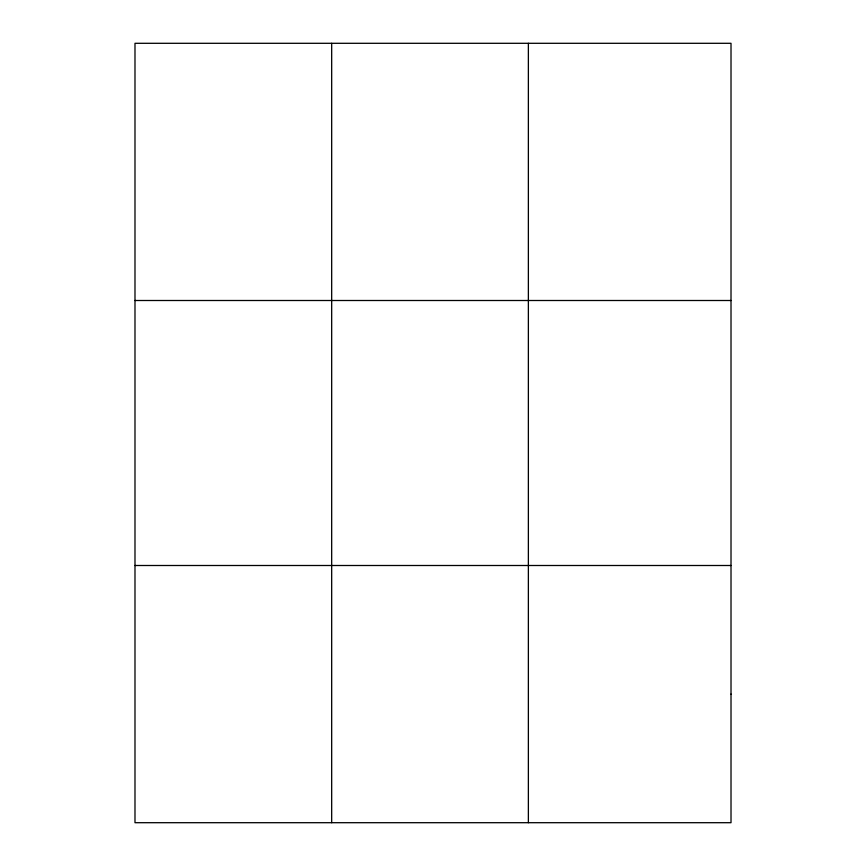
<?xml version="1.0" encoding="UTF-8"?>
<svg xmlns="http://www.w3.org/2000/svg" width="866" height="866" viewBox="0 0 866 866"><rect width="100%" height="100%" fill="white"/><g stroke="black" fill="none" stroke-linecap="round" stroke-linejoin="round"><path stroke-width="1.3" d="M331.678 822.7L331.678 43.3M528.368 822.7L528.368 43.3M134.988 300.502L731.012 300.502M134.988 565.498L731.012 565.498M731.012 694.099L731.012 822.7L134.988 822.7L134.988 43.3L731.012 43.3L731.012 694.099"/></g></svg>
